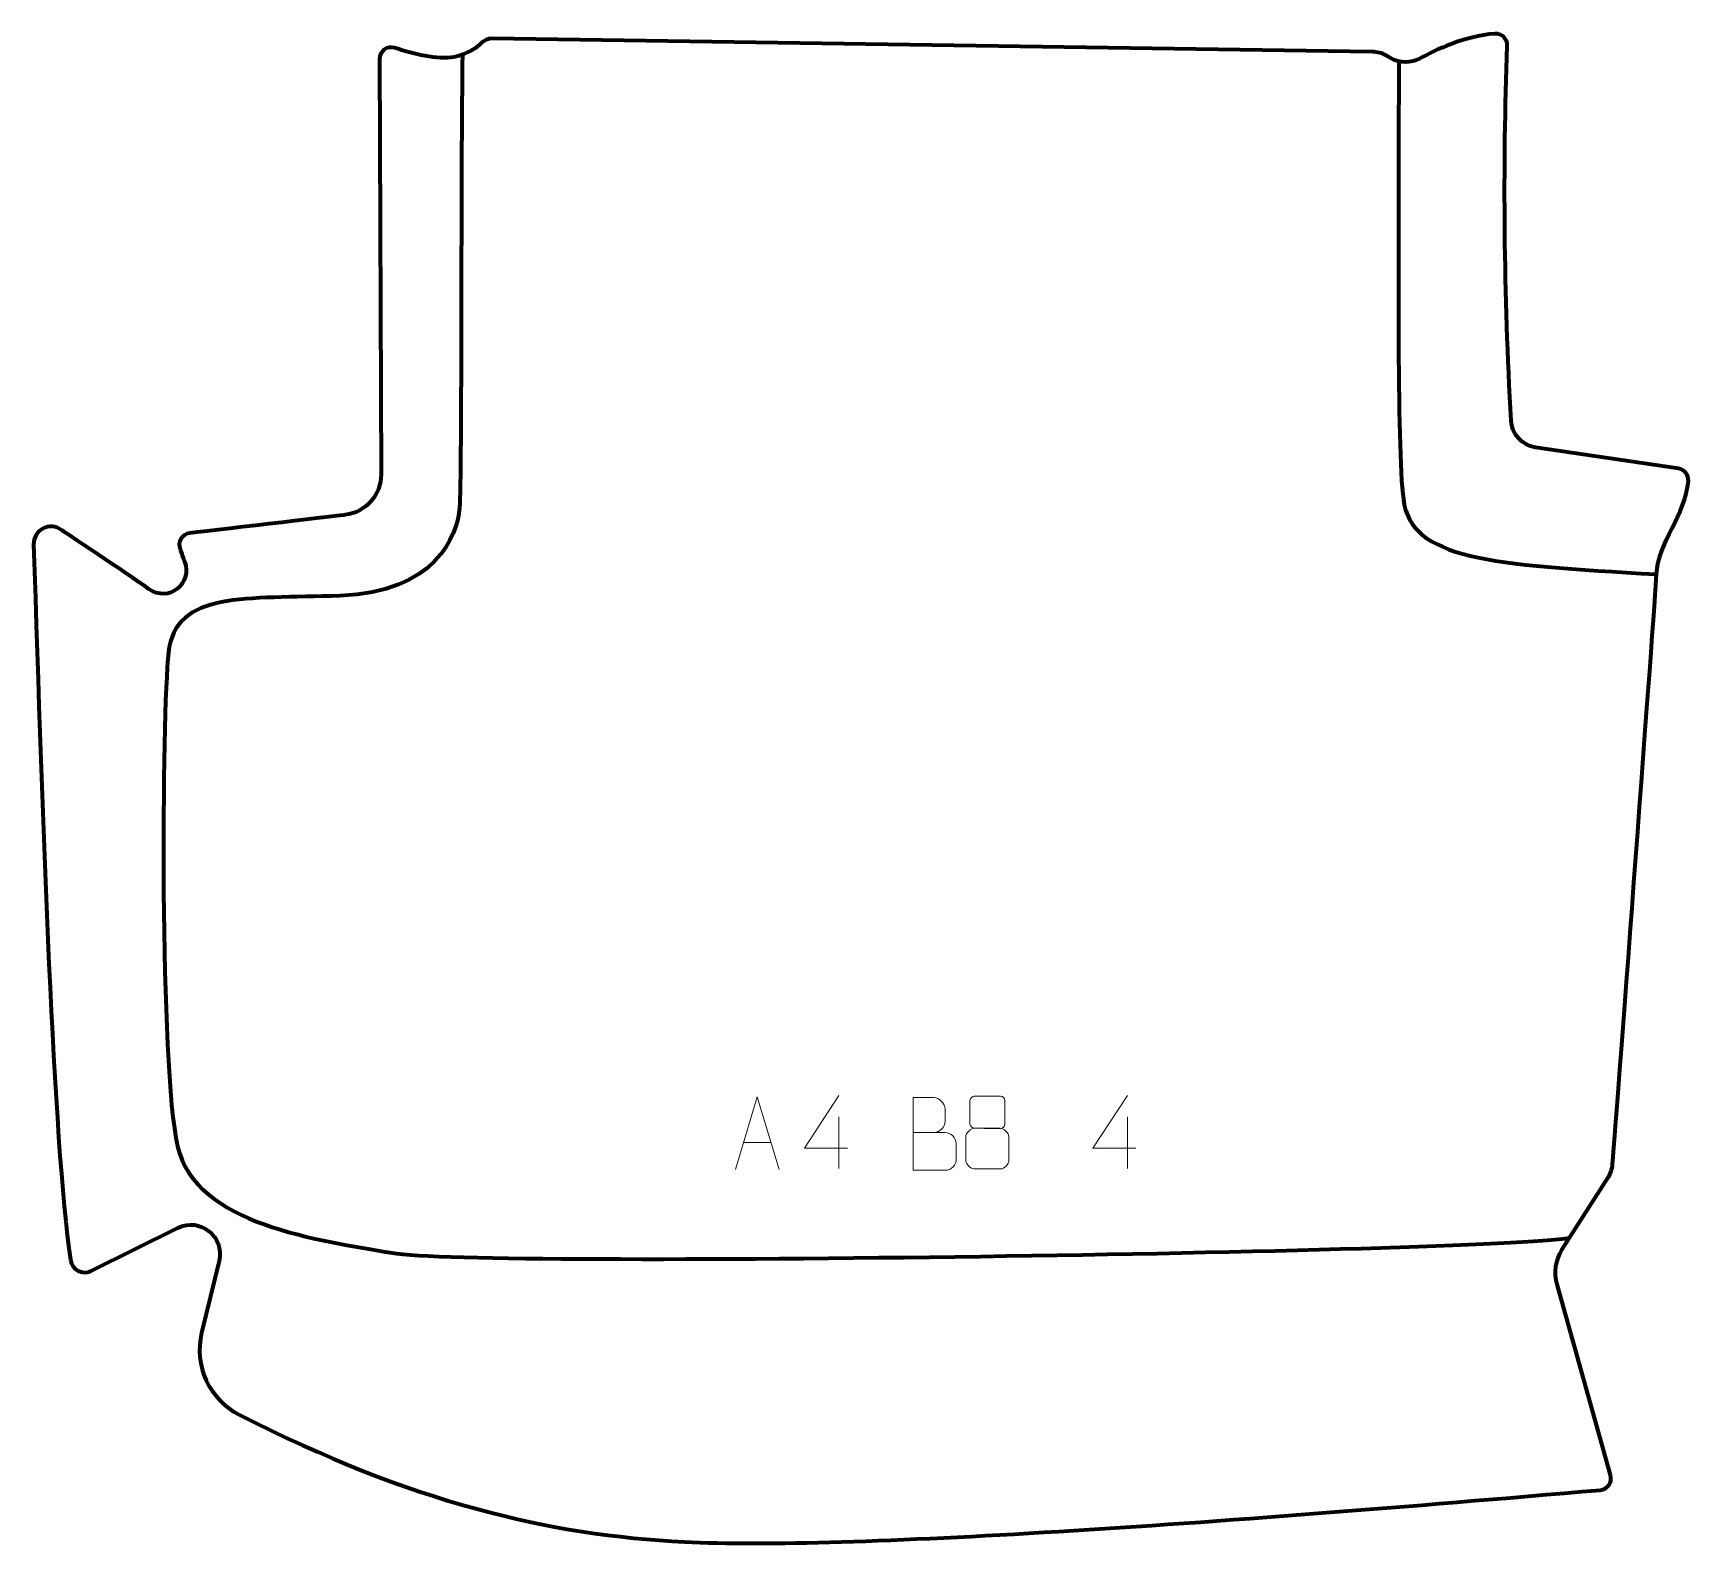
# Model space of a CAD drawing. Header units: millimetres. Extents: x -284 to 284, y -261 to 259.
import ezdxf

# ---------------------------------------------------------------- set-up
doc = ezdxf.new("R2010")
doc.units = ezdxf.units.MM
doc.header["$MEASUREMENT"] = 0
for name, color, linetype in [('layer 1', 7, 'Continuous'), ('layer 2', 7, 'Continuous'), ('layer 3', 7, 'Continuous')]:
    doc.layers.add(name, color=color, linetype=linetype)

msp = doc.modelspace()

# ---------------------------------------------------------------- linework, layer by layer
at = {"layer": 'layer 1', "color": 250, "lineweight": 9}
for points, knots in [([(-43.0286, -130.7604), (-43.0286, -130.7604), (-35.6576, -105.8069), (-35.6576, -105.8069), (-35.6576, -105.8069), (-35.6576, -105.8069), (-28.0877, -130.7604), (-28.0877, -130.7604)], [0, 0, 0, 0, 0.33333333, 0.33333333, 0.33333333, 0.33333333, 1, 1, 1, 1]), ([(-4.614, -123.4397), (-4.614, -123.4397), (-19.4357, -123.4397), (-19.4357, -123.4397), (-19.4357, -123.4397), (-19.4357, -123.4397), (-7.5581, -105.3692), (-7.5581, -105.3692)], [0, 0, 0, 0, 0.33333333, 0.33333333, 0.33333333, 0.33333333, 1, 1, 1, 1]), ([(17.9304, -118.0575), (21.569, -118.0571), (25.1561, -118.0571), (28.7955, -118.0575), (28.7955, -118.0575), (30.7709, -118.0748), (32.6945, -119.8109), (32.6945, -121.8605), (32.6945, -121.8605), (32.6941, -122.9891), (32.6941, -126.0385), (32.6945, -127.1674), (32.6945, -127.1674), (32.7121, -129.0253), (31.17, -131.0392), (28.8485, -131.0223), (28.8485, -131.0223), (25.2087, -131.0219), (21.5693, -131.0219), (17.9304, -131.0223), (17.9304, -131.0223), (17.9304, -122.704), (17.9304, -114.3862), (17.9304, -106.0687), (17.9304, -106.0687), (20.3041, -106.0687), (22.6782, -106.0687), (25.0524, -106.0687), (25.0524, -106.0687), (26.7332, -106.0511), (28.83, -107.9616), (28.8477, -109.924), (28.8477, -109.924), (28.8473, -111.9901), (28.8473, -112.1361), (28.8477, -114.2026), (28.8477, -114.2026), (28.865, -116.2687), (27.0105, -118.0748), (25.0005, -118.0575)], [0, 0, 0, 0, 0.09090909, 0.09090909, 0.09090909, 0.09090909, 0.18181818, 0.18181818, 0.18181818, 0.18181818, 0.27272727, 0.27272727, 0.27272727, 0.27272727, 0.36363636, 0.36363636, 0.36363636, 0.36363636, 0.45454545, 0.45454545, 0.45454545, 0.45454545, 0.54545455, 0.54545455, 0.54545455, 0.54545455, 0.63636364, 0.63636364, 0.63636364, 0.63636364, 0.72727273, 0.72727273, 0.72727273, 0.72727273, 0.81818182, 0.81818182, 0.81818182, 0.81818182, 1, 1, 1, 1]), ([(37.4095, -107.0463), (37.4095, -109.2593), (37.4095, -112.9416), (37.4095, -115.1549), (37.4095, -115.1549), (37.4245, -115.6623), (38.2319, -116.5937), (38.932, -116.5925), (38.932, -116.5925), (41.9019, -116.5923), (44.8721, -116.6772), (47.8425, -116.6775), (47.8425, -116.6775), (48.6396, -116.6733), (49.3603, -115.883), (49.3577, -115.1623), (49.3577, -115.1623), (49.3574, -112.9463), (49.3574, -109.2616), (49.3577, -107.0463), (49.3577, -107.0463), (49.3392, -106.3355), (48.7278, -105.5751), (47.8939, -105.5825), (47.8939, -105.5825), (44.8768, -105.5828), (41.8599, -105.5828), (38.8433, -105.5825), (38.8433, -105.5825), (38.2169, -105.5749), (37.3928, -106.2859), (37.4095, -107.0463)], [0, 0, 0, 0, 0.11111111, 0.11111111, 0.11111111, 0.11111111, 0.22222222, 0.22222222, 0.22222222, 0.22222222, 0.33333333, 0.33333333, 0.33333333, 0.33333333, 0.44444444, 0.44444444, 0.44444444, 0.44444444, 0.55555556, 0.55555556, 0.55555556, 0.55555556, 0.66666667, 0.66666667, 0.66666667, 0.66666667, 0.77777778, 0.77777778, 0.77777778, 0.77777778, 1, 1, 1, 1]), ([(94.386, -123.4397), (94.386, -123.4397), (79.5643, -123.4397), (79.5643, -123.4397), (79.5643, -123.4397), (79.5643, -123.4397), (91.4419, -105.3692), (91.4419, -105.3692)], [0, 0, 0, 0, 0.33333333, 0.33333333, 0.33333333, 0.33333333, 1, 1, 1, 1]), ([(35.9507, -119.5645), (35.9507, -122.7353), (35.9507, -124.4374), (35.9507, -127.6088), (35.9507, -127.6088), (35.9422, -128.8307), (37.6401, -130.5234), (38.8927, -130.5319), (38.8927, -130.5319), (41.8758, -130.5316), (44.8591, -130.5316), (47.8425, -130.5319), (47.8425, -130.5319), (49.1658, -130.5202), (50.7862, -128.8986), (50.7751, -127.5994), (50.7751, -127.5994), (50.7748, -124.4312), (50.7748, -122.7324), (50.7751, -119.5645), (50.7751, -119.5645), (50.7054, -118.1841), (49.1276, -116.6055), (47.8222, -116.6116), (47.8222, -116.6116), (44.8456, -116.6119), (41.869, -116.6119), (38.8927, -116.6116), (38.8927, -116.6116), (37.8132, -116.6052), (35.9669, -118.1841), (35.9507, -119.5645)], [0, 0, 0, 0, 0.11111111, 0.11111111, 0.11111111, 0.11111111, 0.22222222, 0.22222222, 0.22222222, 0.22222222, 0.33333333, 0.33333333, 0.33333333, 0.33333333, 0.44444444, 0.44444444, 0.44444444, 0.44444444, 0.55555556, 0.55555556, 0.55555556, 0.55555556, 0.66666667, 0.66666667, 0.66666667, 0.66666667, 0.77777778, 0.77777778, 0.77777778, 0.77777778, 1, 1, 1, 1])]:
    msp.add_open_spline(points, degree=3, knots=knots, dxfattribs=at)
for points in [[(-7.5581, -112.6786), (-7.5581, -112.6786), (-7.5581, -130.3433), (-7.5581, -130.3433)], [(91.4419, -112.6786), (91.4419, -112.6786), (91.4419, -130.3433), (91.4419, -130.3433)], [(-40.306, -121.511), (-40.306, -121.511), (-30.8103, -121.511), (-30.8103, -121.511)]]:
    msp.add_open_spline(points, degree=3, dxfattribs=at)
at = {"layer": 'layer 2', "color": 230, "lineweight": 200}
msp.add_open_spline([(-271.3514, -161.7715), (-277.3041, -120.2266), (-280.8086, -14.2113), (-283.9886, 83.6881), (-283.9886, 83.6881), (-284.153, 88.7413), (-278.3656, 91.7134), (-274.3461, 88.6414), (-274.3461, 88.6414), (-274.3461, 88.6414), (-251.757, 73.695), (-244.4281, 68.4248), (-244.4281, 68.4248), (-237.7581, 63.6291), (-229.2061, 70.255), (-232.205, 77.899), (-232.205, 77.899), (-232.6086, 78.9277), (-233.2979, 81.0299), (-233.7015, 82.059), (-233.7015, 82.059), (-234.6755, 84.5408), (-233.1381, 87.2794), (-230.488, 87.5909), (-230.488, 87.5909), (-217.1372, 89.1597), (-177.0849, 93.8671), (-177.0849, 93.8671), (-177.0849, 93.8671), (-170.0149, 94.6979), (-164.6946, 100.6969), (-164.7211, 107.8082), (-164.7211, 107.8082), (-164.7211, 107.8082), (-165.2474, 250.2909), (-165.2474, 250.2909), (-165.2474, 250.2909), (-165.2577, 253.0045), (-162.6171, 254.9388), (-160.0299, 254.1115), (-160.0299, 254.1115), (-154.2133, 252.2513), (-144.9613, 249.7854), (-139.7688, 250.9524), (-139.7688, 250.9524), (-134.7142, 252.0883), (-131.7434, 254.3457), (-130.2469, 255.8443), (-130.2469, 255.8443), (-129.2994, 256.7933), (-128.0005, 257.3056), (-126.6588, 257.2854), (-126.6588, 257.2854), (-126.6588, 257.2854), (175.4897, 252.7815), (175.4897, 252.7815), (175.4897, 252.7815), (177.1668, 252.7565), (178.8107, 252.3102), (180.2702, 251.4844), (180.2702, 251.4844), (180.2702, 251.4844), (182.0013, 250.5044), (182.0013, 250.5044), (182.0013, 250.5044), (185.0295, 248.7906), (188.7273, 248.7757), (191.7743, 250.4567), (191.7743, 250.4567), (197.3481, 253.5312), (207.1963, 258.1261), (217.539, 258.9869), (217.539, 258.9869), (219.9217, 259.1852), (221.9286, 257.2354), (221.8394, 254.8485), (221.8394, 254.8485), (220.272, 212.9092), (220.725, 169.3835), (223.132, 126.2909), (223.132, 126.2909), (223.3923, 121.6251), (226.8538, 117.7604), (231.4674, 116.9885), (231.4674, 116.9885), (231.4674, 116.9885), (280.6474, 109.7594), (280.6474, 109.7594), (280.6474, 109.7594), (282.7105, 109.4141), (284.1569, 107.539), (283.9724, 105.4573), (283.9724, 105.4573), (282.9613, 94.0407), (273.6677, 84.5309), (273.0673, 73.5052), (273.0673, 73.5052), (272.4482, 62.1161), (259.7905, -106.4616), (257.9659, -128.9657), (257.9659, -128.9657), (257.834, -130.5927), (257.3052, -132.1608), (256.4254, -133.5362), (256.4254, -133.5362), (256.4254, -133.5362), (240.5902, -158.2917), (240.5902, -158.2917), (240.5902, -158.2917), (238.3949, -161.8516), (237.7881, -166.1654), (238.917, -170.1916), (238.917, -170.1916), (238.917, -170.1916), (257.2689, -235.6594), (257.2689, -235.6594), (257.2689, -235.6594), (257.9444, -238.0706), (256.2589, -240.5023), (253.7619, -240.7182), (253.7619, -240.7182), (121.8763, -252.1412), (-5.2733, -261.2598), (-60.573, -258.5032), (-60.573, -258.5032), (-107.1559, -256.1812), (-154.2542, -244.977), (-213.3332, -214.9249), (-213.3332, -214.9249), (-223.6703, -209.6664), (-229.0621, -198.0254), (-226.3288, -186.7634), (-226.3288, -186.7634), (-226.3288, -186.7634), (-220.3355, -162.0686), (-220.3355, -162.0686), (-220.3355, -162.0686), (-218.3324, -153.8143), (-226.8999, -146.987), (-234.5111, -150.7723), (-234.5111, -150.7723), (-234.5111, -150.7723), (-264.1744, -165.5261), (-264.1744, -165.5261), (-264.1744, -165.5261), (-267.2228, -167.0424), (-270.8688, -165.1391), (-271.3514, -161.7715)], degree=3, knots=[0, 0, 0, 0, 0.02631579, 0.02631579, 0.02631579, 0.02631579, 0.05263158, 0.05263158, 0.05263158, 0.05263158, 0.07894737, 0.07894737, 0.07894737, 0.07894737, 0.10526316, 0.10526316, 0.10526316, 0.10526316, 0.13157895, 0.13157895, 0.13157895, 0.13157895, 0.15789474, 0.15789474, 0.15789474, 0.15789474, 0.18421053, 0.18421053, 0.18421053, 0.18421053, 0.21052632, 0.21052632, 0.21052632, 0.21052632, 0.23684211, 0.23684211, 0.23684211, 0.23684211, 0.26315789, 0.26315789, 0.26315789, 0.26315789, 0.28947368, 0.28947368, 0.28947368, 0.28947368, 0.31578947, 0.31578947, 0.31578947, 0.31578947, 0.34210526, 0.34210526, 0.34210526, 0.34210526, 0.36842105, 0.36842105, 0.36842105, 0.36842105, 0.39473684, 0.39473684, 0.39473684, 0.39473684, 0.42105263, 0.42105263, 0.42105263, 0.42105263, 0.44736842, 0.44736842, 0.44736842, 0.44736842, 0.47368421, 0.47368421, 0.47368421, 0.47368421, 0.5, 0.5, 0.5, 0.5, 0.52631579, 0.52631579, 0.52631579, 0.52631579, 0.55263158, 0.55263158, 0.55263158, 0.55263158, 0.57894737, 0.57894737, 0.57894737, 0.57894737, 0.60526316, 0.60526316, 0.60526316, 0.60526316, 0.63157895, 0.63157895, 0.63157895, 0.63157895, 0.65789474, 0.65789474, 0.65789474, 0.65789474, 0.68421053, 0.68421053, 0.68421053, 0.68421053, 0.71052632, 0.71052632, 0.71052632, 0.71052632, 0.73684211, 0.73684211, 0.73684211, 0.73684211, 0.76315789, 0.76315789, 0.76315789, 0.76315789, 0.78947368, 0.78947368, 0.78947368, 0.78947368, 0.81578947, 0.81578947, 0.81578947, 0.81578947, 0.84210526, 0.84210526, 0.84210526, 0.84210526, 0.86842105, 0.86842105, 0.86842105, 0.86842105, 0.89473684, 0.89473684, 0.89473684, 0.89473684, 0.92105263, 0.92105263, 0.92105263, 0.92105263, 0.94736842, 0.94736842, 0.94736842, 0.94736842, 1, 1, 1, 1], dxfattribs=at)
at = {"layer": 'layer 3', "color": 142, "lineweight": 200}
for points, knots in [([(-136.8015, 251.8189), (-137.3991, 215.9601), (-136.98, 106.3866), (-137.7769, 96.4259), (-137.7769, 96.4259), (-138.5735, 86.4653), (-146.1437, 67.3405), (-178.8152, 66.1453), (-178.8152, 66.1453), (-211.4866, 64.9497), (-235.2956, 67.8294), (-237.686, 46.7128), (-237.686, 46.7128), (-240.0768, 25.5959), (-240.7841, -95.5818), (-234.5953, -122.7111), (-234.5953, -122.7111), (-228.4066, -149.8398), (-186.111, -154.9349), (-160.8859, -159.3665), (-160.8859, -159.3665), (-131.4018, -164.5464), (213.3725, -159.0526), (243.1889, -154.229)], [0, 0, 0, 0, 0.14285714, 0.14285714, 0.14285714, 0.14285714, 0.28571429, 0.28571429, 0.28571429, 0.28571429, 0.42857143, 0.42857143, 0.42857143, 0.42857143, 0.57142857, 0.57142857, 0.57142857, 0.57142857, 0.71428571, 0.71428571, 0.71428571, 0.71428571, 1, 1, 1, 1]), ([(184.5536, 249.4959), (184.5536, 186.1723), (183.8234, 117.8008), (186.1475, 99.215), (186.1475, 99.215), (188.7369, 78.5045), (215.7561, 76.881), (273.0673, 73.5053)], [0, 0, 0, 0, 0.33333333, 0.33333333, 0.33333333, 0.33333333, 1, 1, 1, 1])]:
    msp.add_open_spline(points, degree=3, knots=knots, dxfattribs=at)

doc.saveas('drawing.dxf')
